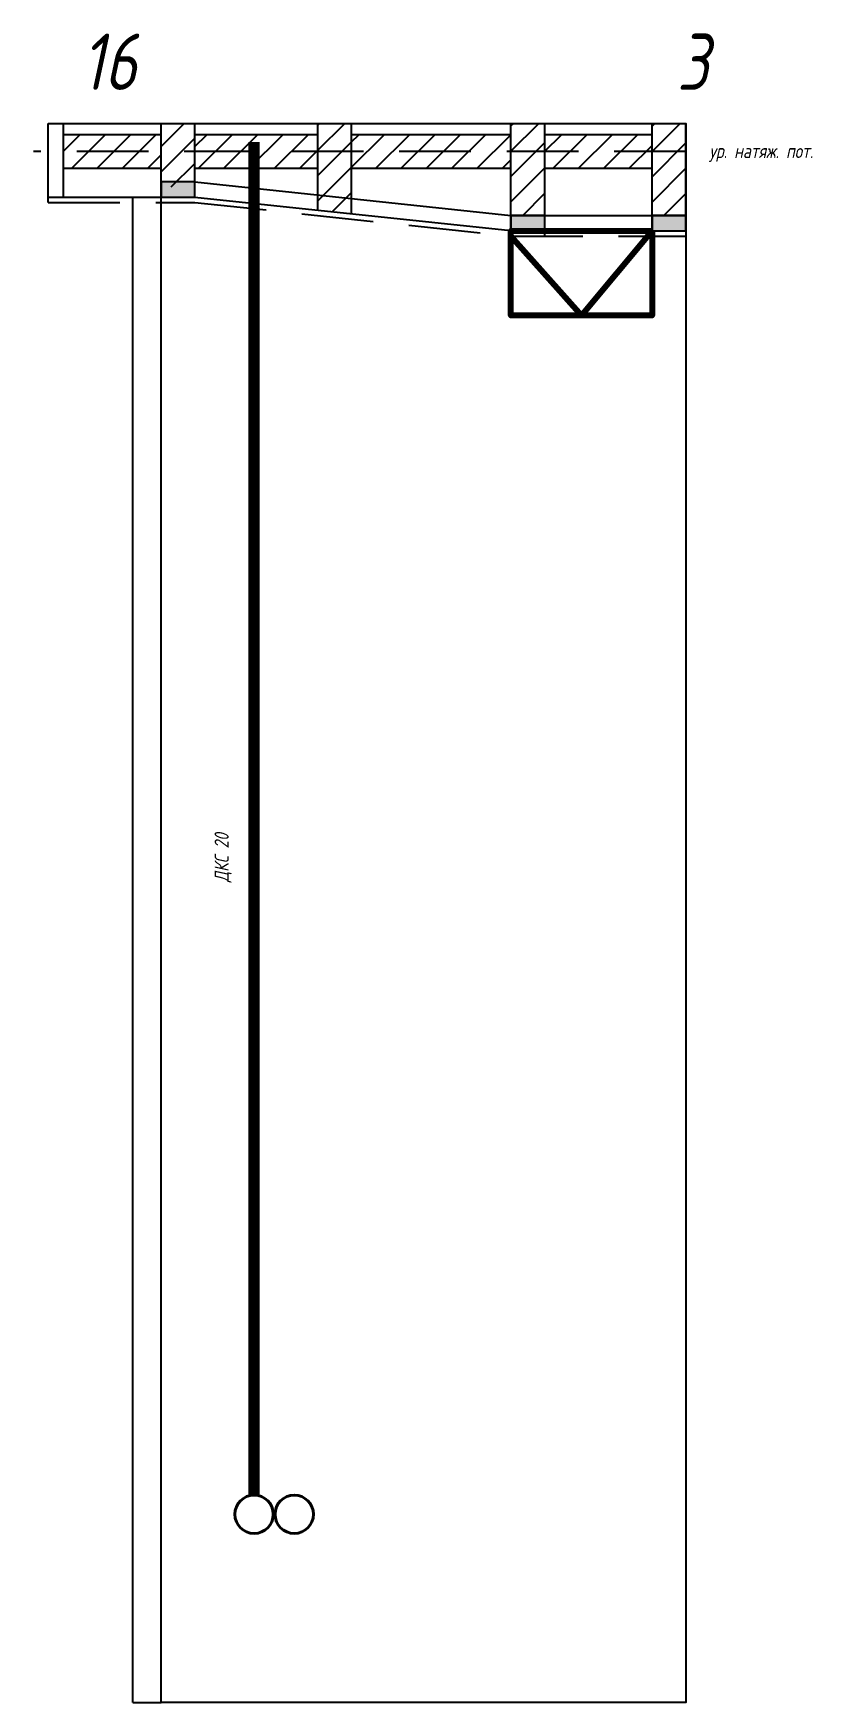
# Model space of a CAD drawing. Header units: millimetres. Extents: x -176 to 1204, y 0 to 2960.
import ezdxf
from ezdxf.enums import TextEntityAlignment as Align

# ---------------------------------------------------------------- set-up
doc = ezdxf.new("R2010")
doc.units = ezdxf.units.MM
doc.linetypes.add('DASHED', pattern=[19.05, 12.7, -6.35])
for name, color, linetype in [('01 Черновое', 7, 'Continuous'), ('02 ЭОМ и СС', 7, 'Continuous'), ('03 Потолок', 5, 'Continuous'), ('04 Лючки', 2, 'Continuous'), ('10 Перегородки', 7, 'Continuous')]:
    doc.layers.add(name, color=color, linetype=linetype)
doc.styles.add('ГОСТ-ISOCPEUR', font='isocpeui.ttf', dxfattribs={"width": 0.8})

msp = doc.modelspace()

# ---------------------------------------------------------------- hatches: boundary and pattern name
at = {"layer": '03 Потолок', "lineweight": -2}
h = msp.add_hatch(dxfattribs=at)
h.set_pattern_fill('ANSI31', color=256, scale=10, style=0)
h.set_pattern_definition([(45, (0, -30), (-22.45064, 22.45064), [])])
h.paths.add_polyline_path([(110, 2720), (110, 2800), (50, 2800), (50, 2720)])
h.paths.add_polyline_path([(110, 2687.3), (110, 2720), (50, 2720), (50, 2687.3)])
h = msp.add_hatch(dxfattribs=at)
h.set_pattern_fill('ANSI31', color=256, scale=10, style=0)
h.paths.add_polyline_path([(387.6, 2750), (387.6, 2800), (327.6, 2800), (327.6, 2750)])
h.paths.add_polyline_path([(387.6, 2704.9), (387.6, 2750), (327.6, 2750), (327.6, 2713.5)])
h.paths.add_polyline_path([(387.6, 2704.9), (327.6, 2713.5), (327.6, 2646.4), (387.6, 2640)])
h = msp.add_hatch(dxfattribs=at)
h.set_pattern_fill('ANSI31', color=256, scale=10, style=0)
h.set_pattern_definition([(45, (-250, -10), (-22.45064, 22.45064), [])])
h.paths.add_polyline_path([(730, 2740), (730, 2800), (670, 2800), (670, 2740)])
h.paths.add_polyline_path([(730, 2637), (730, 2740), (670, 2740), (670, 2637)])
h = msp.add_hatch(dxfattribs=at)
h.set_pattern_fill('ANSI31', color=256, scale=10, style=0)
h.set_pattern_definition([(45, (0, -10.5), (-22.45064, 22.45064), [])])
h.paths.add_polyline_path([(980, 2739.5), (980, 2800), (920, 2800), (920, 2739.5)])
h.paths.add_polyline_path([(980, 2636.5), (980, 2739.5), (920, 2739.5), (920, 2636.5)])
h = msp.add_hatch(dxfattribs=at)
h.set_pattern_fill('ANSI31', color=256, scale=10, style=0)
h.paths.add_polyline_path([(50, 2750), (50, 2780), (-123, 2780), (-123, 2750)])
h.paths.add_polyline_path([(50, 2720), (50, 2750), (-123, 2750), (-123, 2720)])
h = msp.add_hatch(dxfattribs=at)
h.set_pattern_fill('ANSI31', color=256, scale=10, style=0)
h.paths.add_polyline_path([(327.6, 2750), (327.6, 2780), (110, 2780), (110, 2750)])
h.paths.add_polyline_path([(327.6, 2720), (327.6, 2750), (214.9, 2750), (214.9, 2729.6), (281.8, 2720)])
h.paths.add_polyline_path([(214.9, 2729.6), (214.9, 2750), (110, 2750), (110, 2744.5)])
h.paths.add_polyline_path([(214.9, 2729.6), (110, 2744.5), (110, 2720), (214.9, 2720)])
h.paths.add_polyline_path([(281.8, 2720), (214.9, 2729.6), (214.9, 2720)], flags=16)
h = msp.add_hatch(dxfattribs=at)
h.set_pattern_fill('ANSI31', color=256, scale=10, style=0)
h.paths.add_polyline_path([(670, 2750), (670, 2780), (387.6, 2780), (387.6, 2750)])
h.paths.add_polyline_path([(670, 2720), (670, 2750), (387.6, 2750), (387.6, 2720)])
h = msp.add_hatch(dxfattribs=at)
h.set_pattern_fill('ANSI31', color=256, scale=10, style=0)
h.paths.add_polyline_path([(920, 2750), (920, 2780), (730, 2780), (730, 2750)])
h.paths.add_polyline_path([(920, 2720), (920, 2750), (730, 2750), (730, 2720)])
for points in [[(110, 2669.5), (110, 2696.5), (50, 2696.5), (50, 2669.5)], [(730, 2610), (730, 2637), (670, 2637), (670, 2610)], [(980, 2609.5), (980, 2636.5), (920, 2636.5), (920, 2609.5)]]:
    msp.add_hatch(color=256, dxfattribs=at).paths.add_polyline_path(points)

# ---------------------------------------------------------------- linework, layer by layer
at = {"layer": '01 Черновое'}
msp.add_lwpolyline([(50, 0), (50, 2800), (980, 2800), (980, 0)], close=True, dxfattribs=at)
at = {"layer": '02 ЭОМ и СС', "color": 1, "flags": 128}
msp.add_lwpolyline([(214.9, 368, 20, 20, 0), (214.9, 2767, 20, 20, 0)], format="xyseb", dxfattribs=at)
at = {"layer": '02 ЭОМ и СС', "color": 1, "lineweight": 40}
for centre in [(214.9, 334), (285.9, 334)]:
    msp.add_circle(centre, 34, dxfattribs=at)
at = {"layer": '03 Потолок', "color": 7, "lineweight": -2}
for p, q in [((-150, 2660), (-150, 2800)), ((-150, 2800), (980, 2800)), ((-123, 2669.5), (-123, 2800)), ((50, 2687), (50, 2800)), ((110, 2687), (110, 2800)), ((327.6, 2646.4), (327.6, 2800)), ((387.6, 2640), (387.6, 2800)), ((670, 2600), (670, 2800)), ((730, 2600), (730, 2800)), ((920, 2609.5), (920, 2800)), ((980, 2609.5), (980, 2800)), ((50, 2780), (-123, 2780)), ((327.6, 2780), (110, 2780)), ((670, 2780), (387.6, 2780)), ((920, 2780), (730, 2780)), ((50, 2720), (-123, 2720)), ((327.6, 2720), (110, 2720)), ((110, 2696.5), (670, 2637)), ((670, 2720), (387.6, 2720)), ((920, 2720), (730, 2720)), ((-150, 2669.5), (50, 2669.5)), ((110, 2669.5), (670, 2610)), ((670, 2637), (980, 2636.5)), ((670, 2609.5), (980, 2609.5))]:
    msp.add_line(p, q, dxfattribs=at)
at = {"layer": '03 Потолок', "color": 7, "linetype": 'DASHED', "ltscale": 10}
for p, q in [((980, 2750), (-176.2, 2750)), ((-150, 2660), (110, 2660)), ((110, 2660), (670, 2600)), ((670, 2600), (980, 2600))]:
    msp.add_line(p, q, dxfattribs=at)
at = {"layer": '03 Потолок', "color": 7, "lineweight": -2}
for points in [[(110, 2669.5), (110, 2696.5), (50, 2696.5), (50, 2669.5)], [(730, 2610), (730, 2637), (670, 2637), (670, 2610)], [(980, 2609.5), (980, 2636.5), (920, 2636.5), (920, 2609.5)]]:
    msp.add_lwpolyline(points, close=True, dxfattribs=at)
at = {"layer": '04 Лючки', "lineweight": 80}
for p, q in [((795, 2459.5), (920, 2609.5)), ((670, 2600), (795, 2459.5))]:
    msp.add_line(p, q, dxfattribs=at)
msp.add_lwpolyline([(920, 2609.5), (920, 2459.5), (670, 2459.5), (670, 2609.5)], close=True, dxfattribs=at)
at = {"layer": '10 Перегородки', "color": 7, "linetype": 'Continuous', "ltscale": 10}
msp.add_line((0, 0), (0, 2669.5), dxfattribs=at)
at = {"layer": '10 Перегородки', "color": 3, "linetype": 'Continuous', "ltscale": 10}
msp.add_line((0, 0), (50, 0), dxfattribs=at)

# ---------------------------------------------------------------- texts
at = {"layer": '01 Черновое', "style": 'ГОСТ-ISOCPEUR', "width": 0.8}
for s, p in [('3', (992.1, 2909.4)), ('16', (-42.1, 2909.4))]:
    msp.add_text(s, height=100, dxfattribs=at).set_placement(p, align=Align.MIDDLE)
at = {"layer": '02 ЭОМ и СС', "color": 1, "insert": (175, 1454.8), "char_height": 25, "width": 270.313, "attachment_point": 7, "rotation": 90, "style": 'ГОСТ-ISOCPEUR'}
msp.add_mtext('{ДКС 20}', dxfattribs=at)
at = {"layer": '03 Потолок', "color": 7, "ltscale": 10, "insert": (1021.4, 2763.6), "char_height": 25, "width": 270.313, "attachment_point": 1, "style": 'ГОСТ-ISOCPEUR'}
msp.add_mtext('{ур. натяж. пот.}', dxfattribs=at)

doc.saveas('drawing.dxf')
